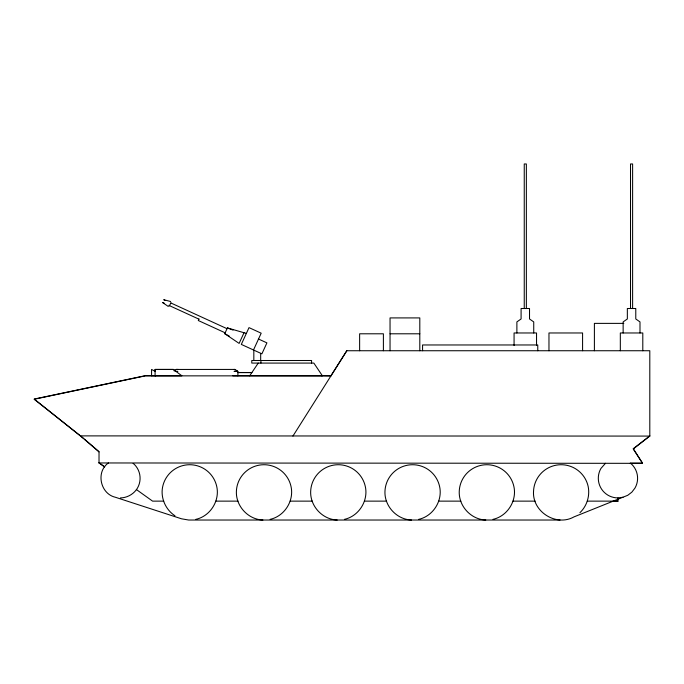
<?xml version="1.0" encoding="UTF-8"?>
<svg xmlns="http://www.w3.org/2000/svg" width="684" height="684" viewBox="0 0 684 684"><rect width="100%" height="100%" fill="white"/><g stroke="black" fill="none" stroke-linecap="round" stroke-linejoin="round"><path stroke-width="1.03" d="M104.601 466.924L99.018 462.931L99.026 451.696L84.38 439.102M169.418 305.919L170.889 302.713M199.01 318.975L198.3 320.522L225.147 332.817M244.145 332.441L239.126 343.411L224.754 333.689L227.396 327.918L246.043 333.313M253.499 349.986L261.185 333.193L249.01 327.619L241.324 344.411L261.895 353.833L266.914 342.872L258.372 338.956M292.923 436.084L346.822 350.738L649.8 350.738L649.8 436.084L633.264 448.935L642.533 463.333L99.018 462.957M330.936 375.832L346.822 350.738M249.686 375.824L258.244 363.084M579.921 512.709C586.957 505.98 590.112 495.84 588.129 486.307A27.642 27.642 0 0 0 533.537 491.309C532.109 511.7 556.22 526.928 574.021 516.873L627.775 495.284L631.836 492.164L634.966 488.094A19.648 19.648 0 0 0 631.836 464.376L630.434 463.299M645.67 439.102L649.8 435.888M644.841 439.744L633.264 448.738L642.533 463.154L630.238 463.145M108.431 462.94C95.632 471.78 100.274 493.839 115.357 497.251L181.517 518.797L188.63 520.028L560.059 520.028M605.485 463.282L600.937 468.446A19.648 19.648 0 0 0 617.951 497.918L617.951 501.286L612.949 501.286M174.078 370.865L176.156 369.428L178.199 369.428M195.821 519.37C210.27 516.198 220.043 500.722 216.7 486.307A27.642 27.642 0 0 0 162.108 491.309C161.886 501.039 166.828 510.444 174.967 515.779M270.103 519.37C284.561 516.198 294.334 500.722 290.982 486.307A27.642 27.642 0 0 0 236.39 491.309C235.715 506.083 248.13 519.532 262.921 520.028M344.394 519.37C358.844 516.198 368.616 500.722 365.265 486.307A27.642 27.642 0 0 0 310.673 491.309C309.997 506.083 322.412 519.532 337.203 520.028M418.676 519.37C433.134 516.198 442.907 500.722 439.555 486.307A27.642 27.642 0 0 0 384.964 491.309C384.28 506.083 396.703 519.532 411.494 520.028M492.967 519.37C507.417 516.198 517.189 500.722 513.838 486.307A27.642 27.642 0 0 0 459.246 491.309C458.571 506.083 470.985 519.532 485.777 520.028M120.444 497.918C127.361 497.798 133.902 494.028 137.458 488.094A19.648 19.648 0 0 0 134.338 464.376L133.098 463.427M617.951 497.918L623.03 497.251M176.181 369.454L234.937 369.428L237.895 371.335L237.895 375.824M236.006 371.344C233.783 371.344 239.238 371.335 236.707 371.335M237.066 371.335L237.844 371.309M234.732 371.344L235.253 371.344L234.099 371.344M234.8 369.454L233.945 369.454M234.381 371.344L235.057 371.344M237.502 375.824L232.774 375.824M623.808 323.378L594.396 323.378L594.396 350.738M390.042 333.792L419.805 333.792M175.352 371.335L177.84 371.344M238.049 372.498L251.763 372.506M238.049 372.609L251.763 372.609M151.771 375.67L145.376 375.67L34.2 399.063L83.636 438.461M321.36 375.67L330.953 375.858L145.376 375.858L34.2 399.251L80.644 436.084L99.026 451.893M155.584 375.824L151.566 375.824L151.566 369.428L155.277 371.412M238.041 375.755L322.403 375.824L313.845 363.084L251.78 363.084L251.78 360.502L311.579 360.502L311.579 363.084M649.8 436.084L80.644 435.888M163.732 501.133L152.583 501.133L136.364 489.522M215.887 501.133L238.023 501.133M290.17 501.133L312.306 501.133M364.461 501.133L386.597 501.133M438.743 501.133L460.879 501.133M513.026 501.133L535.162 501.133M587.317 501.133L617.951 501.133M175.224 371.344L175.942 371.344M170.649 301.524L163.724 299.695L165.263 300.558M164.117 303.063L162.45 302.465L168.358 306.509M227.396 327.918L233.039 330.107M170.991 303.029L227.037 328.696M168.768 305.338L198.933 319.154M224.754 333.689L229.208 336.049M99.018 462.786L104.669 466.83M175.087 370.677L173.385 369.403L155.088 369.428L155.097 375.824L181.91 375.832L173.385 369.48L155.097 369.463L155.097 371.549M642.798 350.738L642.798 332.971L620.328 332.971L620.328 350.738M639.993 332.971L639.993 321.907L635.778 318.966L635.778 308.501L627.348 308.501L627.348 318.966L623.141 321.907L623.141 332.971M632.615 308.501L632.615 163.972L630.511 163.972L630.511 308.501M582.58 350.738L582.58 332.971L548.97 332.971L548.97 350.738M537.761 350.738L537.761 344.967L422.567 344.967L422.567 350.738M536.538 345.506L536.538 332.971L514.069 332.971L514.069 345.506M533.734 332.971L533.734 321.907L529.519 318.966L529.519 308.501L521.088 308.501L521.088 318.966L516.882 321.907L516.882 332.971M526.355 308.501L526.355 163.972L524.252 163.972L524.252 308.501M419.805 350.738L419.805 317.915L390.042 317.915L390.042 350.738M383.399 350.738L383.399 333.792L359.63 333.792L359.63 350.738M260.92 360.502L260.92 363.084M260.672 353.406L260.672 360.502M253.824 350.37L253.824 360.502"/></g></svg>
